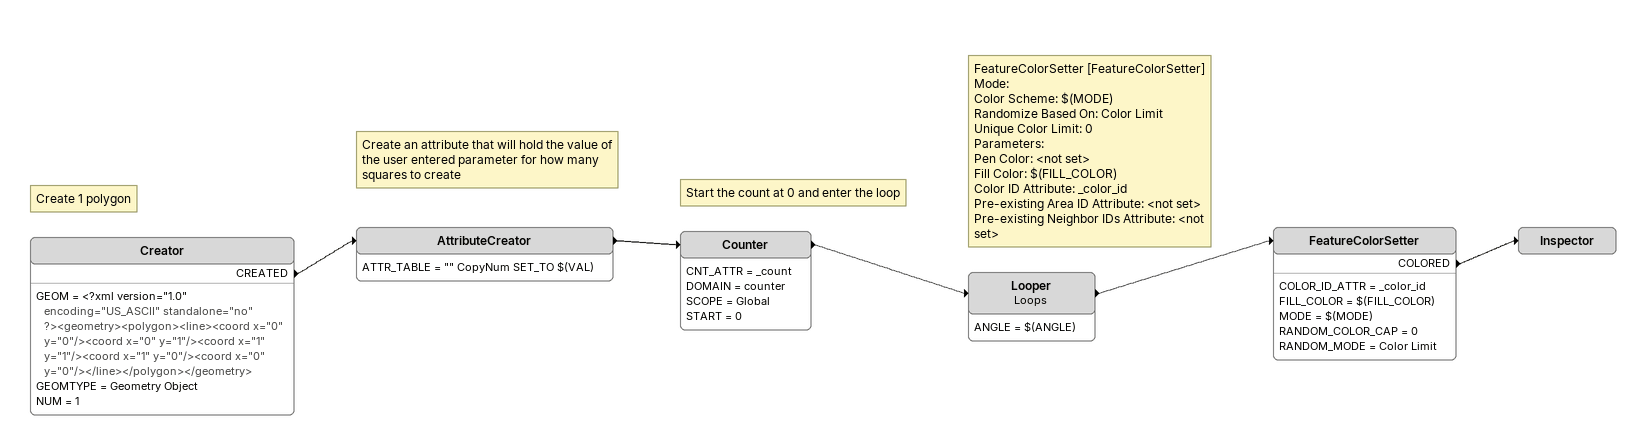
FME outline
Note: Create 1 polygon
Creator
    GEOM = <?xml version="1.0" encoding="US_ASCII" standalone="no" ?><geometry><polygon><line><coord x="0" y="0"/><coord x="0" y="1"/><coord x="1" y="1"/><coord x="1" y="0"/><coord x="0" y="0"/></line></polygon></geometry>
    GEOMTYPE = Geometry Object
    NUM = 1
    CREATED -> AttributeCreator
Note: Create an attribute that will hold the value of the user entered parameter for how many squares to create
AttributeCreator
    ATTR_TABLE = "" CopyNum SET_TO $(VAL)
    -> Counter
Note: Start the count at 0 and enter the loop
Counter
    CNT_ATTR = _count
    DOMAIN = counter
    SCOPE = Global
    START = 0
    -> Looper
Looper: Loops
    ANGLE = $(ANGLE)
    -> FeatureColorSetter
Note: FeatureColorSetter [FeatureColorSetter] / Mode: / Color Scheme: $(MODE) / Randomize Based On: Color Limit / Unique Color Limit: 0 / Parameters: / Pen Color: <not set> / Fill Color: $(FILL_COLOR) / Color ID Attribute: _color_id / Pre-existing Area ID Attribute: <not set> / Pre-existing Neighbor IDs Attribute: <not set>
FeatureColorSetter
    COLOR_ID_ATTR = _color_id
    FILL_COLOR = $(FILL_COLOR)
    MODE = $(MODE)
    RANDOM_COLOR_CAP = 0
    RANDOM_MODE = Color Limit
    COLORED -> Inspector
Inspector
